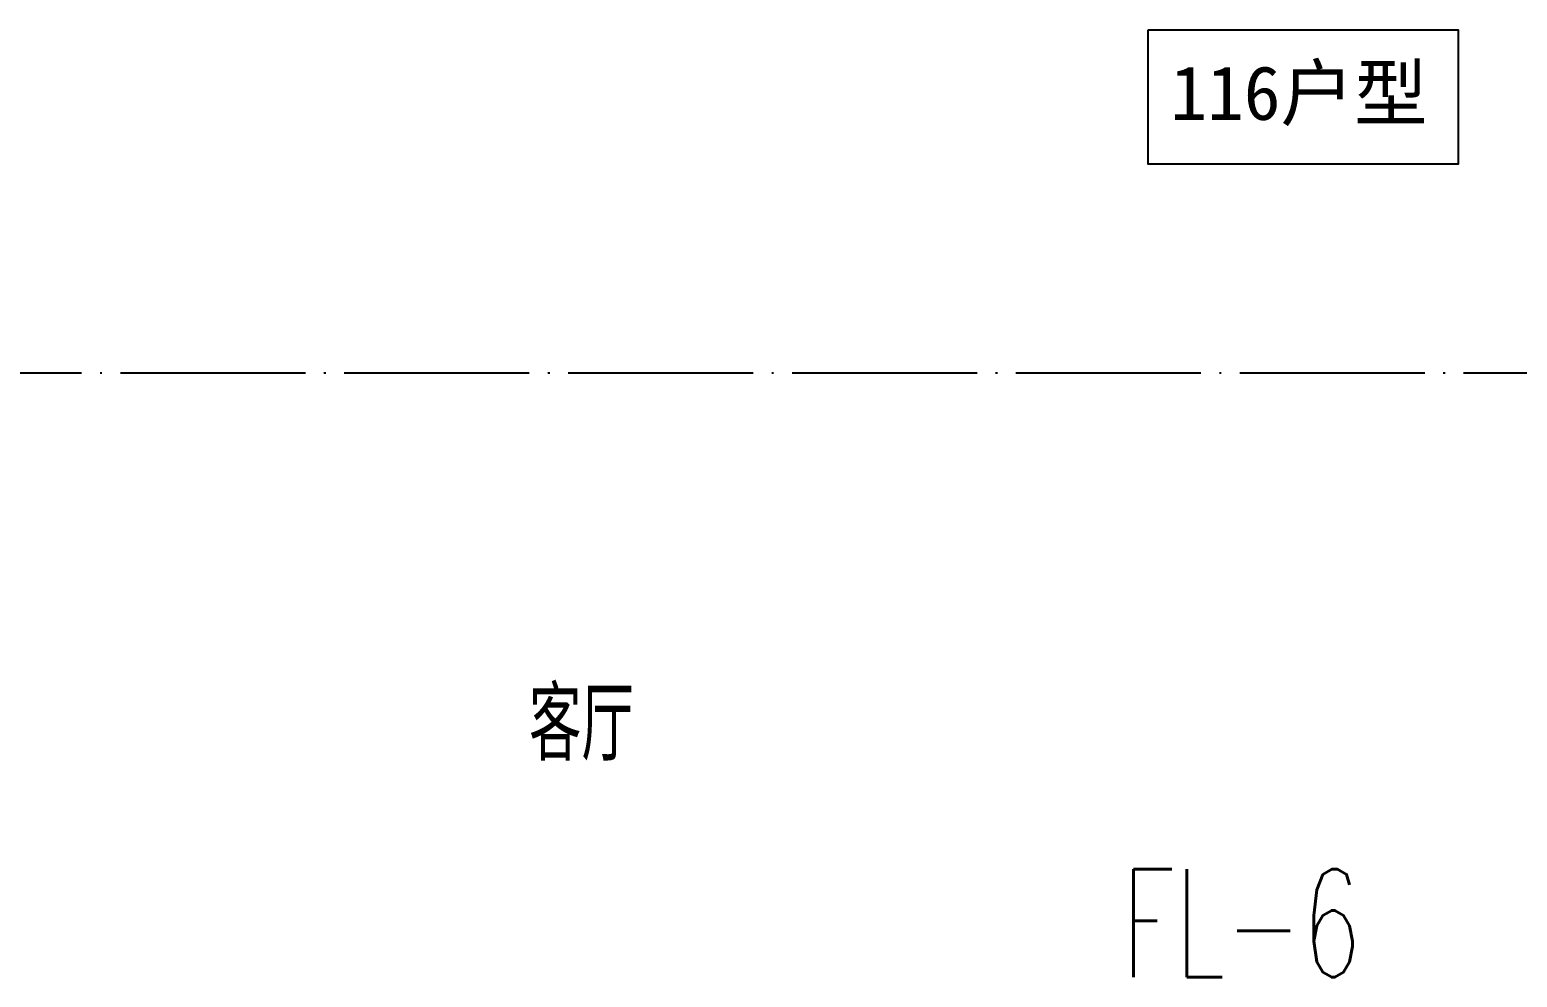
# Model space of a CAD drawing. Extents: x 27938 to 1507990, y 110129 to 923079.
# Drawn here: x 857242 to 862067, y 366665 to 369737 of the extents above; entities that cross this region are included whole.
import ezdxf

# ---------------------------------------------------------------- set-up
doc = ezdxf.new("R2010")
doc.units = 0
doc.header["$LTSCALE"] = 1000
doc.header["$MEASUREMENT"] = 0
doc.linetypes.add('DOTE', pattern=[2.42, 2, -0.2, 0.02, -0.2])
for name, color, linetype in [('DIM_废水', 31, 'Continuous'), ('DOTE', 1, 'Continuous'), ('PUB_TEXT', 4, 'Continuous')]:
    doc.layers.add(name, color=color, linetype=linetype)
doc.styles.add('_TWT_SERIAL', font='SIMPLEX', dxfattribs={"width": 0.8, "height": 3.5, "bigfont": 'HZTXT'})
doc.styles.get("Standard").update_dxf_attribs({"font": 'gbenor.shx', "bigfont": 'gbcbig.shx'})
doc.styles.add('黑体', font='simhei.ttf')

# ---------------------------------------------------------------- blocks, each defined once
blk = doc.blocks.new('GDGDGDSDA')
at = {"layer": 'DOTE', "color": 0, "linetype": 'DOTE', "ltscale": 0.3}
blk.add_line((471334.8, 366358.3), (417334.8, 366358.3), dxfattribs=at)

msp = doc.modelspace()

# ---------------------------------------------------------------- linework, layer by layer
at = {"color": 8}
msp.add_lwpolyline([(860869.5, 369736.8), (861875.5, 369736.8), (861875.5, 369300.8), (860869.5, 369300.8)], close=True, dxfattribs=at)

# ---------------------------------------------------------------- block references
at = {"layer": 'DOTE', "color": 169}
msp.add_blockref('GDGDGDSDA', (408581.8, 2265.4), dxfattribs=at)

# ---------------------------------------------------------------- texts
at = {"color": 8, "style": '黑体'}
msp.add_text('116户型', height=175, dxfattribs=at).set_placement((860941.6, 369444.6))
at = {"layer": 'DIM_废水', "color": 7, "style": '_TWT_SERIAL', "width": 0.64}
msp.add_text('FL-6', height=350, dxfattribs=at).set_placement((860783.3, 366664.5))
at = {"layer": 'PUB_TEXT', "color": 8}
msp.add_text('客厅', height=236.31, dxfattribs=at).set_placement((858861.5, 367366.2))

doc.saveas('drawing.dxf')
